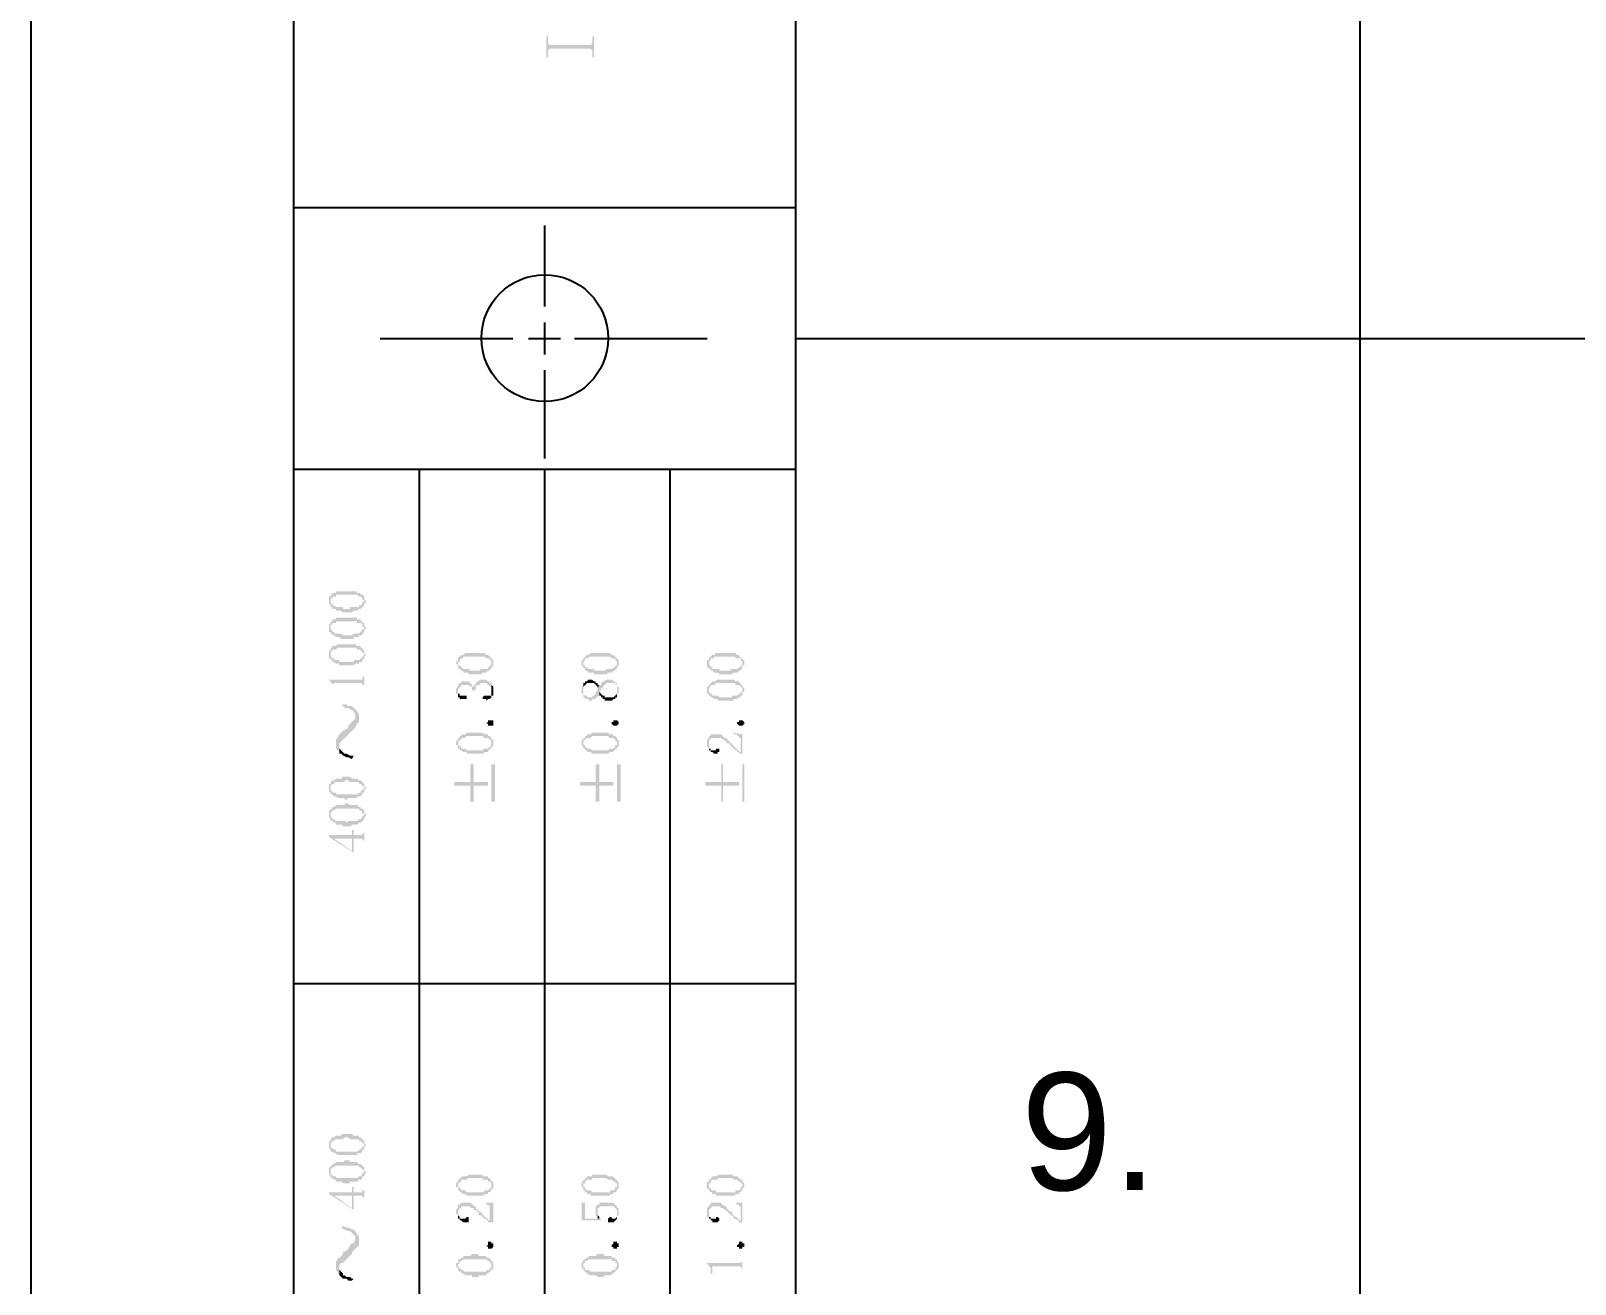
# Model space of a CAD drawing. Header units: millimetres. Extents: x 7018 to 13530, y 4187 to 5692.
# Drawn here: x 7512.01 to 7551.44, y 5049.67 to 5081.67 of the extents above; entities that cross this region are included whole.
import ezdxf

# ---------------------------------------------------------------- set-up
doc = ezdxf.new("R2010")
doc.units = ezdxf.units.MM
doc.styles.get("Standard").update_dxf_attribs({"font": 'arial.ttf'})

msp = doc.modelspace()

# ---------------------------------------------------------------- hatches: boundary and pattern name
at = {"transparency": 33554559}
for points in [[(7525.17, 5081.538), (7525.17, 5080.996), (7525.215, 5080.996), (7525.215, 5081.176), (7525.215, 5081.176), (7525.26, 5081.222), (7526.298, 5081.222), (7526.343, 5081.176), (7526.343, 5080.996), (7526.389, 5080.996), (7526.389, 5081.538), (7526.343, 5081.538), (7526.343, 5081.357), (7526.343, 5081.357), (7526.298, 5081.312), (7525.26, 5081.312), (7525.215, 5081.357), (7525.215, 5081.538)], [(7519.619, 5067.095), (7519.619, 5067.05), (7519.619, 5067.05), (7519.664, 5067.005), (7519.664, 5067.14), (7519.664, 5067.186), (7519.709, 5067.186), (7519.709, 5067.231), (7519.799, 5067.231), (7519.799, 5067.276), (7520.341, 5067.276), (7520.386, 5067.231), (7520.431, 5067.231), (7520.476, 5067.186), (7520.476, 5067.14), (7520.521, 5067.14), (7520.521, 5067.095), (7520.521, 5067.231), (7520.476, 5067.276), (7520.431, 5067.276), (7520.431, 5067.321), (7520.341, 5067.321), (7520.341, 5067.366), (7519.799, 5067.366), (7519.799, 5067.321), (7519.709, 5067.321), (7519.709, 5067.276), (7519.664, 5067.276), (7519.664, 5067.231), (7519.619, 5067.231), (7519.619, 5067.186), (7519.619, 5067.14)], [(7519.664, 5067.005), (7519.664, 5066.96), (7519.709, 5066.96), (7519.709, 5066.915), (7519.799, 5066.915), (7519.799, 5066.87), (7519.935, 5066.87), (7519.935, 5066.824), (7520.206, 5066.824), (7520.251, 5066.87), (7520.341, 5066.87), (7520.386, 5066.915), (7520.431, 5066.915), (7520.476, 5066.96), (7520.476, 5066.96), (7520.521, 5067.005), (7520.521, 5067.05), (7520.521, 5067.05), (7520.567, 5067.095), (7520.567, 5067.14), (7520.521, 5067.14), (7520.521, 5067.186), (7520.521, 5067.231), (7520.521, 5067.095), (7520.476, 5067.095), (7520.476, 5067.05), (7520.476, 5067.05), (7520.431, 5067.005), (7520.386, 5067.005), (7520.386, 5066.96), (7520.16, 5066.96), (7520.16, 5066.915), (7519.98, 5066.915), (7519.98, 5066.96), (7519.799, 5066.96), (7519.754, 5067.005), (7519.709, 5067.005), (7519.709, 5067.05), (7519.664, 5067.05), (7519.664, 5067.095), (7519.664, 5067.095)], [(7519.619, 5066.418), (7519.619, 5066.328), (7519.664, 5066.328), (7519.664, 5066.418), (7519.664, 5066.463), (7519.664, 5066.509), (7519.709, 5066.509), (7519.709, 5066.554), (7519.799, 5066.554), (7519.799, 5066.599), (7520.341, 5066.599), (7520.341, 5066.554), (7520.431, 5066.554), (7520.476, 5066.509), (7520.476, 5066.463), (7520.521, 5066.463), (7520.521, 5066.418), (7520.521, 5066.554), (7520.476, 5066.554), (7520.476, 5066.599), (7520.431, 5066.599), (7520.431, 5066.644), (7520.341, 5066.644), (7520.341, 5066.689), (7519.799, 5066.689), (7519.799, 5066.644), (7519.709, 5066.644), (7519.709, 5066.599), (7519.664, 5066.599), (7519.664, 5066.554), (7519.664, 5066.554), (7519.619, 5066.509), (7519.619, 5066.463), (7519.619, 5066.463)], [(7519.664, 5066.328), (7519.664, 5066.283), (7519.709, 5066.283), (7519.709, 5066.238), (7519.754, 5066.238), (7519.799, 5066.193), (7519.89, 5066.193), (7519.935, 5066.147), (7520.251, 5066.147), (7520.251, 5066.193), (7520.386, 5066.193), (7520.386, 5066.238), (7520.476, 5066.238), (7520.476, 5066.283), (7520.476, 5066.283), (7520.521, 5066.328), (7520.521, 5066.373), (7520.521, 5066.373), (7520.567, 5066.418), (7520.567, 5066.463), (7520.521, 5066.463), (7520.521, 5066.509), (7520.521, 5066.554), (7520.521, 5066.418), (7520.521, 5066.418), (7520.476, 5066.373), (7520.476, 5066.373), (7520.431, 5066.328), (7520.431, 5066.328), (7520.386, 5066.283), (7520.251, 5066.283), (7520.206, 5066.238), (7519.98, 5066.238), (7519.935, 5066.283), (7519.754, 5066.283), (7519.754, 5066.328), (7519.709, 5066.328), (7519.709, 5066.373), (7519.664, 5066.373), (7519.664, 5066.418), (7519.664, 5066.418)], [(7519.619, 5065.741), (7519.619, 5065.696), (7519.619, 5065.651), (7519.664, 5065.651), (7519.664, 5065.606), (7519.664, 5065.741), (7519.664, 5065.786), (7519.664, 5065.832), (7519.709, 5065.832), (7519.709, 5065.877), (7519.799, 5065.877), (7519.844, 5065.922), (7520.341, 5065.922), (7520.341, 5065.877), (7520.431, 5065.877), (7520.431, 5065.832), (7520.476, 5065.832), (7520.476, 5065.786), (7520.521, 5065.786), (7520.521, 5065.741), (7520.521, 5065.877), (7520.476, 5065.877), (7520.476, 5065.922), (7520.431, 5065.922), (7520.431, 5065.967), (7520.341, 5065.967), (7520.296, 5066.012), (7519.844, 5066.012), (7519.799, 5065.967), (7519.709, 5065.967), (7519.709, 5065.922), (7519.664, 5065.922), (7519.664, 5065.877), (7519.664, 5065.877), (7519.619, 5065.832), (7519.619, 5065.786), (7519.619, 5065.786)], [(7519.664, 5065.606), (7519.709, 5065.606), (7519.709, 5065.561), (7519.754, 5065.561), (7519.799, 5065.516), (7519.89, 5065.516), (7519.89, 5065.47), (7520.251, 5065.47), (7520.296, 5065.516), (7520.386, 5065.516), (7520.386, 5065.561), (7520.476, 5065.561), (7520.476, 5065.606), (7520.476, 5065.606), (7520.521, 5065.651), (7520.521, 5065.696), (7520.521, 5065.696), (7520.567, 5065.741), (7520.567, 5065.741), (7520.521, 5065.786), (7520.521, 5065.832), (7520.521, 5065.877), (7520.521, 5065.741), (7520.521, 5065.741), (7520.476, 5065.696), (7520.476, 5065.651), (7520.431, 5065.651), (7520.386, 5065.606), (7520.251, 5065.606), (7520.251, 5065.561), (7519.89, 5065.561), (7519.89, 5065.606), (7519.754, 5065.606), (7519.754, 5065.651), (7519.709, 5065.651), (7519.664, 5065.696), (7519.664, 5065.741), (7519.664, 5065.741)], [(7522.868, 5065.516), (7522.868, 5065.516), (7522.913, 5065.47), (7522.913, 5065.425), (7522.913, 5065.516), (7522.913, 5065.561), (7522.959, 5065.561), (7522.959, 5065.606), (7522.959, 5065.606), (7523.004, 5065.651), (7523.049, 5065.651), (7523.049, 5065.696), (7523.59, 5065.696), (7523.636, 5065.651), (7523.726, 5065.651), (7523.726, 5065.606), (7523.771, 5065.606), (7523.771, 5065.561), (7523.771, 5065.516), (7523.771, 5065.651), (7523.771, 5065.651), (7523.726, 5065.696), (7523.726, 5065.696), (7523.681, 5065.741), (7523.636, 5065.741), (7523.59, 5065.786), (7523.094, 5065.786), (7523.049, 5065.741), (7523.004, 5065.741), (7522.959, 5065.696), (7522.959, 5065.696), (7522.913, 5065.651), (7522.913, 5065.606), (7522.913, 5065.606), (7522.868, 5065.561), (7522.868, 5065.561)], [(7526.073, 5065.516), (7526.073, 5065.47), (7526.118, 5065.425), (7526.118, 5065.516), (7526.118, 5065.561), (7526.118, 5065.561), (7526.163, 5065.606), (7526.163, 5065.651), (7526.253, 5065.651), (7526.253, 5065.696), (7526.795, 5065.696), (7526.84, 5065.651), (7526.93, 5065.651), (7526.93, 5065.606), (7526.93, 5065.606), (7526.975, 5065.561), (7526.975, 5065.516), (7526.975, 5065.651), (7526.975, 5065.651), (7526.93, 5065.696), (7526.93, 5065.696), (7526.885, 5065.741), (7526.84, 5065.741), (7526.795, 5065.786), (7526.298, 5065.786), (7526.253, 5065.741), (7526.208, 5065.741), (7526.163, 5065.696), (7526.163, 5065.696), (7526.118, 5065.651), (7526.118, 5065.606), (7526.073, 5065.606), (7526.073, 5065.561), (7526.073, 5065.561)], [(7529.277, 5065.516), (7529.277, 5065.425), (7529.322, 5065.425), (7529.322, 5065.516), (7529.322, 5065.561), (7529.322, 5065.561), (7529.367, 5065.606), (7529.367, 5065.651), (7529.458, 5065.651), (7529.458, 5065.696), (7529.999, 5065.696), (7529.999, 5065.651), (7530.135, 5065.651), (7530.135, 5065.606), (7530.135, 5065.606), (7530.18, 5065.561), (7530.18, 5065.516), (7530.18, 5065.651), (7530.135, 5065.651), (7530.135, 5065.696), (7530.089, 5065.696), (7530.089, 5065.741), (7530.044, 5065.741), (7529.999, 5065.786), (7529.503, 5065.786), (7529.458, 5065.741), (7529.412, 5065.741), (7529.367, 5065.696), (7529.367, 5065.696), (7529.322, 5065.651), (7529.322, 5065.606), (7529.277, 5065.606), (7529.277, 5065.561), (7529.277, 5065.561)], [(7522.913, 5065.425), (7522.959, 5065.38), (7522.959, 5065.38), (7523.004, 5065.335), (7523.049, 5065.335), (7523.049, 5065.29), (7523.184, 5065.29), (7523.184, 5065.245), (7523.5, 5065.245), (7523.545, 5065.29), (7523.636, 5065.29), (7523.681, 5065.335), (7523.726, 5065.335), (7523.726, 5065.38), (7523.771, 5065.38), (7523.771, 5065.425), (7523.771, 5065.425), (7523.816, 5065.47), (7523.816, 5065.516), (7523.816, 5065.561), (7523.816, 5065.606), (7523.816, 5065.606), (7523.771, 5065.651), (7523.771, 5065.516), (7523.771, 5065.47), (7523.726, 5065.47), (7523.726, 5065.425), (7523.681, 5065.425), (7523.681, 5065.38), (7523.5, 5065.38), (7523.455, 5065.335), (7523.229, 5065.335), (7523.184, 5065.38), (7523.049, 5065.38), (7523.004, 5065.425), (7523.004, 5065.425), (7522.959, 5065.47), (7522.913, 5065.47), (7522.913, 5065.516), (7522.913, 5065.516)], [(7526.118, 5065.425), (7526.163, 5065.38), (7526.163, 5065.335), (7526.208, 5065.335), (7526.253, 5065.29), (7526.389, 5065.29), (7526.389, 5065.245), (7526.705, 5065.245), (7526.75, 5065.29), (7526.84, 5065.29), (7526.885, 5065.335), (7526.93, 5065.335), (7526.93, 5065.38), (7526.975, 5065.38), (7526.975, 5065.425), (7526.975, 5065.425), (7527.02, 5065.47), (7527.02, 5065.516), (7527.02, 5065.561), (7527.02, 5065.606), (7527.02, 5065.606), (7526.975, 5065.651), (7526.975, 5065.516), (7526.975, 5065.47), (7526.93, 5065.47), (7526.93, 5065.425), (7526.885, 5065.425), (7526.84, 5065.38), (7526.705, 5065.38), (7526.659, 5065.335), (7526.389, 5065.335), (7526.389, 5065.38), (7526.253, 5065.38), (7526.208, 5065.425), (7526.163, 5065.425), (7526.163, 5065.47), (7526.118, 5065.47), (7526.118, 5065.516), (7526.118, 5065.516)], [(7529.322, 5065.425), (7529.322, 5065.38), (7529.367, 5065.38), (7529.367, 5065.335), (7529.412, 5065.335), (7529.458, 5065.29), (7529.548, 5065.29), (7529.593, 5065.245), (7529.909, 5065.245), (7529.954, 5065.29), (7530.044, 5065.29), (7530.089, 5065.335), (7530.135, 5065.335), (7530.135, 5065.38), (7530.18, 5065.38), (7530.18, 5065.425), (7530.18, 5065.47), (7530.225, 5065.47), (7530.225, 5065.516), (7530.225, 5065.561), (7530.225, 5065.606), (7530.18, 5065.606), (7530.18, 5065.651), (7530.18, 5065.516), (7530.18, 5065.47), (7530.135, 5065.47), (7530.135, 5065.425), (7530.089, 5065.425), (7530.044, 5065.38), (7529.909, 5065.38), (7529.864, 5065.335), (7529.593, 5065.335), (7529.593, 5065.38), (7529.412, 5065.38), (7529.412, 5065.425), (7529.367, 5065.425), (7529.367, 5065.47), (7529.322, 5065.47), (7529.322, 5065.516), (7529.322, 5065.516)], [(7519.619, 5065.109), (7519.619, 5065.109), (7519.664, 5065.064), (7519.664, 5065.019), (7519.709, 5065.019), (7519.709, 5064.974), (7519.709, 5064.884), (7519.709, 5064.974), (7519.754, 5065.019), (7520.476, 5065.019), (7520.476, 5064.974), (7520.521, 5064.974), (7520.521, 5064.884), (7520.521, 5065.29), (7520.521, 5065.2), (7520.521, 5065.2), (7520.476, 5065.155), (7520.476, 5065.109), (7520.431, 5065.109)], [(7522.868, 5064.839), (7522.868, 5064.748), (7522.913, 5064.748), (7522.913, 5064.703), (7522.913, 5064.839), (7522.913, 5064.884), (7522.959, 5064.884), (7522.959, 5064.929), (7523.004, 5064.929), (7523.004, 5064.974), (7523.184, 5064.974), (7523.229, 5064.929), (7523.274, 5064.929), (7523.274, 5064.884), (7523.274, 5064.839), (7523.32, 5064.839), (7523.32, 5064.748), (7523.32, 5064.839), (7523.365, 5064.839), (7523.365, 5064.884), (7523.365, 5064.929), (7523.365, 5064.929), (7523.41, 5064.974), (7523.455, 5064.974), (7523.5, 5065.019), (7523.636, 5065.019), (7523.681, 5064.974), (7523.726, 5064.974), (7523.726, 5064.929), (7523.771, 5064.929), (7523.771, 5064.884), (7523.771, 5064.794), (7523.771, 5064.974), (7523.771, 5065.019), (7523.726, 5065.019), (7523.726, 5065.064), (7523.681, 5065.064), (7523.636, 5065.109), (7523.455, 5065.109), (7523.455, 5065.064), (7523.41, 5065.064), (7523.365, 5065.019), (7523.365, 5064.974), (7523.32, 5064.974), (7523.32, 5064.884), (7523.32, 5064.929), (7523.274, 5064.929), (7523.274, 5064.974), (7523.274, 5064.974), (7523.229, 5065.019), (7523.229, 5065.019), (7523.184, 5065.064), (7523.004, 5065.064), (7523.004, 5065.019), (7522.959, 5065.019), (7522.913, 5064.974), (7522.913, 5064.929), (7522.913, 5064.929), (7522.868, 5064.884), (7522.868, 5064.884)], [(7526.073, 5064.839), (7526.073, 5064.748), (7526.118, 5064.748), (7526.118, 5064.703), (7526.118, 5064.658), (7526.163, 5064.658), (7526.163, 5064.613), (7526.253, 5064.613), (7526.253, 5064.568), (7526.343, 5064.568), (7526.343, 5064.613), (7526.434, 5064.613), (7526.434, 5064.658), (7526.479, 5064.658), (7526.479, 5064.703), (7526.524, 5064.703), (7526.524, 5064.748), (7526.524, 5064.703), (7526.524, 5064.794), (7526.524, 5064.794), (7526.569, 5064.839), (7526.569, 5064.884), (7526.614, 5064.884), (7526.614, 5064.929), (7526.614, 5064.929), (7526.659, 5064.974), (7526.659, 5064.974), (7526.705, 5065.019), (7526.93, 5065.019), (7526.93, 5064.974), (7526.975, 5064.974), (7526.975, 5064.884), (7526.975, 5064.703), (7526.975, 5064.748), (7527.02, 5064.748), (7527.02, 5064.794), (7527.02, 5064.884), (7527.02, 5064.929), (7526.975, 5064.929), (7526.975, 5064.974), (7526.975, 5065.019), (7526.93, 5065.019), (7526.93, 5065.064), (7526.885, 5065.064), (7526.84, 5065.109), (7526.705, 5065.109), (7526.659, 5065.064), (7526.614, 5065.064), (7526.569, 5065.019), (7526.569, 5064.974), (7526.524, 5064.974), (7526.524, 5064.929), (7526.524, 5064.974), (7526.479, 5064.884), (7526.479, 5064.839), (7526.479, 5064.839), (7526.434, 5064.794), (7526.434, 5064.748), (7526.434, 5064.748), (7526.389, 5064.703), (7526.343, 5064.703), (7526.343, 5064.658), (7526.208, 5064.658), (7526.208, 5064.703), (7526.163, 5064.703), (7526.118, 5064.748), (7526.118, 5064.794), (7526.118, 5064.974), (7526.118, 5064.974), (7526.073, 5064.929), (7526.073, 5064.884), (7526.073, 5064.884)], [(7526.118, 5064.974), (7526.118, 5064.839), (7526.118, 5064.884), (7526.118, 5064.929), (7526.118, 5064.929), (7526.163, 5064.974), (7526.163, 5064.974), (7526.208, 5065.019), (7526.389, 5065.019), (7526.434, 5064.974), (7526.434, 5064.974), (7526.479, 5064.929), (7526.479, 5064.884), (7526.524, 5064.974), (7526.479, 5064.974), (7526.479, 5065.019), (7526.434, 5065.019), (7526.434, 5065.064), (7526.389, 5065.064), (7526.343, 5065.109), (7526.253, 5065.109), (7526.208, 5065.064), (7526.163, 5065.064), (7526.163, 5065.019), (7526.118, 5065.019)], [(7529.277, 5064.839), (7529.277, 5064.794), (7529.277, 5064.748), (7529.322, 5064.748), (7529.322, 5064.703), (7529.322, 5064.839), (7529.322, 5064.884), (7529.322, 5064.884), (7529.367, 5064.929), (7529.367, 5064.974), (7529.458, 5064.974), (7529.503, 5065.019), (7529.999, 5065.019), (7529.999, 5064.974), (7530.089, 5064.974), (7530.135, 5064.929), (7530.135, 5064.929), (7530.18, 5064.884), (7530.18, 5064.839), (7530.18, 5064.974), (7530.135, 5064.974), (7530.135, 5065.019), (7530.089, 5065.019), (7530.089, 5065.064), (7529.999, 5065.064), (7529.954, 5065.109), (7529.503, 5065.109), (7529.503, 5065.064), (7529.412, 5065.064), (7529.412, 5065.019), (7529.367, 5065.019), (7529.322, 5064.974), (7529.322, 5064.929), (7529.277, 5064.929), (7529.277, 5064.884), (7529.277, 5064.884)], [(7522.913, 5064.703), (7522.913, 5064.658), (7522.959, 5064.658), (7522.959, 5064.613), (7523.139, 5064.613), (7523.139, 5064.658), (7523.139, 5064.703), (7522.959, 5064.703), (7522.959, 5064.748), (7522.913, 5064.748), (7522.913, 5064.794), (7522.913, 5064.794)], [(7523.545, 5064.658), (7523.545, 5064.613), (7523.636, 5064.613), (7523.636, 5064.568), (7523.636, 5064.568), (7523.681, 5064.613), (7523.726, 5064.613), (7523.771, 5064.658), (7523.771, 5064.703), (7523.816, 5064.703), (7523.816, 5064.748), (7523.816, 5064.839), (7523.816, 5064.884), (7523.816, 5064.929), (7523.816, 5064.929), (7523.771, 5064.974), (7523.771, 5064.794), (7523.771, 5064.703), (7523.59, 5064.703)], [(7526.524, 5064.703), (7526.569, 5064.703), (7526.569, 5064.658), (7526.614, 5064.658), (7526.614, 5064.613), (7526.659, 5064.613), (7526.659, 5064.568), (7526.84, 5064.568), (7526.885, 5064.613), (7526.93, 5064.613), (7526.93, 5064.658), (7526.975, 5064.658), (7526.975, 5064.703), (7526.975, 5064.839), (7526.975, 5064.748), (7526.975, 5064.748), (7526.93, 5064.703), (7526.93, 5064.703), (7526.885, 5064.658), (7526.659, 5064.658), (7526.659, 5064.703), (7526.614, 5064.703), (7526.569, 5064.748), (7526.569, 5064.748), (7526.524, 5064.794)], [(7529.322, 5064.703), (7529.367, 5064.703), (7529.367, 5064.658), (7529.412, 5064.658), (7529.458, 5064.613), (7529.548, 5064.613), (7529.548, 5064.568), (7529.954, 5064.568), (7529.954, 5064.613), (7530.044, 5064.613), (7530.089, 5064.658), (7530.135, 5064.658), (7530.135, 5064.703), (7530.18, 5064.703), (7530.18, 5064.748), (7530.18, 5064.794), (7530.225, 5064.794), (7530.225, 5064.839), (7530.225, 5064.884), (7530.225, 5064.884), (7530.18, 5064.929), (7530.18, 5064.974), (7530.18, 5064.839), (7530.18, 5064.794), (7530.135, 5064.794), (7530.135, 5064.748), (7530.089, 5064.748), (7530.044, 5064.703), (7529.909, 5064.703), (7529.909, 5064.658), (7529.593, 5064.658), (7529.548, 5064.703), (7529.412, 5064.703), (7529.412, 5064.748), (7529.367, 5064.748), (7529.322, 5064.794), (7529.322, 5064.839), (7529.322, 5064.839)], [(7519.935, 5064.432), (7519.98, 5064.432), (7520.025, 5064.387), (7520.115, 5064.387), (7520.16, 5064.342), (7520.206, 5064.342), (7520.251, 5064.297), (7520.296, 5064.207), (7520.296, 5063.891), (7520.296, 5063.891), (7520.341, 5063.981), (7520.386, 5064.026), (7520.386, 5064.207), (7520.341, 5064.297), (7520.296, 5064.342), (7520.296, 5064.342), (7520.251, 5064.387), (7520.206, 5064.432), (7520.115, 5064.432), (7520.07, 5064.478), (7519.98, 5064.478)], [(7519.799, 5063.44), (7519.799, 5063.349), (7519.844, 5063.304), (7519.89, 5063.259), (7519.89, 5063.44), (7519.89, 5063.485), (7519.935, 5063.53), (7519.98, 5063.575), (7520.025, 5063.62), (7520.07, 5063.665), (7520.115, 5063.71), (7520.16, 5063.755), (7520.206, 5063.801), (7520.206, 5063.801), (7520.251, 5063.846), (7520.296, 5063.891), (7520.296, 5064.162), (7520.296, 5064.117), (7520.251, 5064.071), (7520.206, 5064.026), (7520.16, 5063.981), (7520.115, 5063.936), (7520.115, 5063.891), (7520.07, 5063.846), (7519.98, 5063.801), (7519.98, 5063.801), (7519.935, 5063.755), (7519.89, 5063.71), (7519.844, 5063.665), (7519.844, 5063.62), (7519.799, 5063.575), (7519.799, 5063.53)], [(7523.816, 5063.981), (7523.816, 5063.936), (7523.681, 5063.936), (7523.681, 5063.981), (7523.636, 5063.981), (7523.681, 5064.026), (7523.681, 5064.071), (7523.816, 5064.071), (7523.816, 5064.026), (7523.816, 5063.981)], [(7527.02, 5063.981), (7527.02, 5063.981), (7526.975, 5063.936), (7526.885, 5063.936), (7526.84, 5063.981), (7526.84, 5064.026), (7526.885, 5064.026), (7526.885, 5064.071), (7526.975, 5064.071), (7527.02, 5064.026), (7527.02, 5063.981)], [(7530.225, 5063.981), (7530.225, 5063.981), (7530.18, 5063.936), (7530.089, 5063.936), (7530.044, 5063.981), (7530.044, 5064.026), (7530.089, 5064.026), (7530.089, 5064.071), (7530.18, 5064.071), (7530.225, 5064.026), (7530.225, 5063.981)], [(7519.89, 5063.259), (7519.89, 5063.214), (7519.935, 5063.214), (7519.98, 5063.169), (7520.07, 5063.124), (7520.115, 5063.124), (7520.206, 5063.078), (7520.251, 5063.169), (7520.16, 5063.169), (7520.07, 5063.214), (7520.025, 5063.214), (7519.98, 5063.259), (7519.98, 5063.259), (7519.935, 5063.304), (7519.89, 5063.349), (7519.89, 5063.44)], [(7522.868, 5063.485), (7522.868, 5063.44), (7522.913, 5063.44), (7522.913, 5063.394), (7522.913, 5063.349), (7522.913, 5063.485), (7522.913, 5063.53), (7522.959, 5063.53), (7522.959, 5063.575), (7523.004, 5063.575), (7523.004, 5063.62), (7523.094, 5063.62), (7523.139, 5063.665), (7523.545, 5063.665), (7523.59, 5063.62), (7523.681, 5063.62), (7523.726, 5063.575), (7523.726, 5063.575), (7523.771, 5063.53), (7523.771, 5063.485), (7523.771, 5063.62), (7523.771, 5063.62), (7523.726, 5063.665), (7523.681, 5063.665), (7523.681, 5063.71), (7523.59, 5063.71), (7523.545, 5063.755), (7523.139, 5063.755), (7523.094, 5063.71), (7523.004, 5063.71), (7523.004, 5063.665), (7522.959, 5063.665), (7522.959, 5063.62), (7522.913, 5063.62), (7522.913, 5063.575), (7522.913, 5063.575), (7522.868, 5063.53), (7522.868, 5063.53)], [(7522.913, 5063.349), (7522.959, 5063.349), (7522.959, 5063.304), (7523.004, 5063.304), (7523.049, 5063.259), (7523.139, 5063.259), (7523.139, 5063.214), (7523.545, 5063.214), (7523.59, 5063.259), (7523.681, 5063.259), (7523.681, 5063.304), (7523.726, 5063.304), (7523.726, 5063.349), (7523.771, 5063.349), (7523.771, 5063.394), (7523.816, 5063.394), (7523.816, 5063.44), (7523.816, 5063.485), (7523.816, 5063.53), (7523.816, 5063.575), (7523.771, 5063.575), (7523.771, 5063.62), (7523.771, 5063.485), (7523.771, 5063.44), (7523.771, 5063.44), (7523.726, 5063.394), (7523.726, 5063.394), (7523.681, 5063.349), (7523.59, 5063.349), (7523.545, 5063.304), (7523.139, 5063.304), (7523.094, 5063.349), (7523.004, 5063.349), (7523.004, 5063.394), (7522.959, 5063.394), (7522.959, 5063.44), (7522.913, 5063.44), (7522.913, 5063.485), (7522.913, 5063.485)], [(7526.073, 5063.485), (7526.073, 5063.44), (7526.073, 5063.44), (7526.118, 5063.394), (7526.118, 5063.349), (7526.118, 5063.485), (7526.118, 5063.53), (7526.118, 5063.53), (7526.163, 5063.575), (7526.163, 5063.575), (7526.208, 5063.62), (7526.298, 5063.62), (7526.343, 5063.665), (7526.75, 5063.665), (7526.795, 5063.62), (7526.885, 5063.62), (7526.93, 5063.575), (7526.93, 5063.53), (7526.975, 5063.53), (7526.975, 5063.485), (7526.975, 5063.62), (7526.975, 5063.62), (7526.93, 5063.665), (7526.885, 5063.665), (7526.885, 5063.71), (7526.795, 5063.71), (7526.75, 5063.755), (7526.343, 5063.755), (7526.298, 5063.71), (7526.208, 5063.71), (7526.208, 5063.665), (7526.163, 5063.665), (7526.163, 5063.62), (7526.118, 5063.62), (7526.118, 5063.575), (7526.073, 5063.575), (7526.073, 5063.53), (7526.073, 5063.53)], [(7526.118, 5063.349), (7526.163, 5063.349), (7526.163, 5063.304), (7526.208, 5063.304), (7526.208, 5063.259), (7526.298, 5063.259), (7526.343, 5063.214), (7526.75, 5063.214), (7526.795, 5063.259), (7526.885, 5063.259), (7526.885, 5063.304), (7526.93, 5063.304), (7526.93, 5063.349), (7526.975, 5063.349), (7526.975, 5063.394), (7527.02, 5063.394), (7527.02, 5063.44), (7527.02, 5063.485), (7527.02, 5063.53), (7527.02, 5063.575), (7526.975, 5063.575), (7526.975, 5063.62), (7526.975, 5063.485), (7526.975, 5063.44), (7526.93, 5063.44), (7526.93, 5063.394), (7526.93, 5063.394), (7526.885, 5063.349), (7526.795, 5063.349), (7526.75, 5063.304), (7526.343, 5063.304), (7526.298, 5063.349), (7526.208, 5063.349), (7526.163, 5063.394), (7526.163, 5063.44), (7526.118, 5063.44), (7526.118, 5063.485), (7526.118, 5063.485)], [(7529.277, 5063.485), (7529.277, 5063.44), (7529.277, 5063.394), (7529.277, 5063.394), (7529.322, 5063.349), (7529.322, 5063.485), (7529.322, 5063.575), (7529.367, 5063.575), (7529.367, 5063.62), (7529.638, 5063.62), (7529.683, 5063.575), (7529.728, 5063.575), (7529.728, 5063.53), (7529.774, 5063.53), (7529.774, 5063.485), (7529.819, 5063.485), (7529.864, 5063.44), (7529.864, 5063.44), (7529.909, 5063.394), (7529.909, 5063.394), (7529.954, 5063.349), (7529.954, 5063.349), (7529.999, 5063.304), (7530.044, 5063.304), (7530.044, 5063.259), (7530.089, 5063.259), (7530.089, 5063.214), (7530.135, 5063.214), (7530.135, 5063.259), (7530.089, 5063.259), (7530.089, 5063.304), (7530.044, 5063.304), (7530.044, 5063.349), (7529.999, 5063.349), (7529.999, 5063.394), (7529.954, 5063.394), (7529.954, 5063.44), (7529.909, 5063.44), (7529.909, 5063.485), (7529.864, 5063.485), (7529.864, 5063.53), (7529.819, 5063.53), (7529.819, 5063.575), (7529.774, 5063.575), (7529.774, 5063.62), (7529.728, 5063.62), (7529.683, 5063.665), (7529.683, 5063.665), (7529.638, 5063.71), (7529.367, 5063.71), (7529.367, 5063.665), (7529.322, 5063.665), (7529.322, 5063.62), (7529.322, 5063.62), (7529.277, 5063.575), (7529.277, 5063.53), (7529.277, 5063.53)], [(7529.322, 5063.349), (7529.322, 5063.304), (7529.367, 5063.304), (7529.367, 5063.259), (7529.412, 5063.259), (7529.458, 5063.214), (7529.548, 5063.214), (7529.548, 5063.259), (7529.593, 5063.259), (7529.593, 5063.304), (7529.593, 5063.349), (7529.503, 5063.349), (7529.503, 5063.304), (7529.367, 5063.304), (7529.367, 5063.349), (7529.322, 5063.349), (7529.322, 5063.394), (7529.322, 5063.485)], [(7529.954, 5063.755), (7529.954, 5063.71), (7530.044, 5063.71), (7530.044, 5063.665), (7530.089, 5063.665), (7530.089, 5063.62), (7530.135, 5063.62), (7530.135, 5063.214), (7530.18, 5063.214), (7530.18, 5063.71)], [(7519.619, 5062.356), (7519.619, 5062.311), (7519.619, 5062.266), (7519.619, 5062.266), (7519.664, 5062.221), (7519.664, 5062.356), (7519.664, 5062.401), (7519.664, 5062.401), (7519.709, 5062.447), (7519.754, 5062.447), (7519.754, 5062.492), (7520.025, 5062.492), (7520.025, 5062.537), (7520.115, 5062.537), (7520.16, 5062.492), (7520.386, 5062.492), (7520.386, 5062.447), (7520.431, 5062.447), (7520.476, 5062.401), (7520.476, 5062.401), (7520.521, 5062.356), (7520.521, 5062.447), (7520.476, 5062.492), (7520.476, 5062.492), (7520.431, 5062.537), (7520.386, 5062.537), (7520.341, 5062.582), (7520.206, 5062.582), (7520.16, 5062.627), (7519.98, 5062.627), (7519.935, 5062.582), (7519.799, 5062.582), (7519.754, 5062.537), (7519.709, 5062.537), (7519.664, 5062.492), (7519.664, 5062.447), (7519.619, 5062.447), (7519.619, 5062.401)], [(7522.823, 5062.492), (7522.823, 5062.401), (7523.229, 5062.401), (7523.229, 5061.995), (7523.32, 5061.995), (7523.32, 5062.401), (7523.681, 5062.401), (7523.681, 5062.492), (7523.32, 5062.492), (7523.32, 5062.943), (7523.229, 5062.943), (7523.229, 5062.492)], [(7523.861, 5061.995), (7523.861, 5062.943), (7523.771, 5062.943), (7523.771, 5061.995)], [(7526.028, 5062.492), (7526.028, 5062.401), (7526.434, 5062.401), (7526.434, 5061.995), (7526.524, 5061.995), (7526.524, 5062.401), (7526.885, 5062.401), (7526.885, 5062.492), (7526.524, 5062.492), (7526.524, 5062.943), (7526.434, 5062.943), (7526.434, 5062.492)], [(7527.066, 5061.995), (7527.066, 5062.943), (7526.975, 5062.943), (7526.975, 5061.995)], [(7529.232, 5062.492), (7529.232, 5062.401), (7529.638, 5062.401), (7529.638, 5061.995), (7529.683, 5061.995), (7529.683, 5062.401), (7530.089, 5062.401), (7530.089, 5062.492), (7529.683, 5062.492), (7529.683, 5062.943), (7529.638, 5062.943), (7529.638, 5062.492)], [(7530.225, 5061.995), (7530.225, 5062.943), (7530.18, 5062.943), (7530.18, 5061.995)], [(7519.664, 5062.221), (7519.664, 5062.176), (7519.709, 5062.176), (7519.754, 5062.131), (7519.799, 5062.131), (7519.844, 5062.086), (7520.025, 5062.086), (7520.025, 5062.04), (7520.07, 5062.04), (7520.115, 5062.086), (7520.341, 5062.086), (7520.341, 5062.131), (7520.431, 5062.131), (7520.476, 5062.176), (7520.476, 5062.221), (7520.521, 5062.221), (7520.521, 5062.266), (7520.521, 5062.311), (7520.567, 5062.311), (7520.567, 5062.356), (7520.521, 5062.356), (7520.521, 5062.401), (7520.521, 5062.447), (7520.521, 5062.311), (7520.476, 5062.311), (7520.476, 5062.266), (7520.431, 5062.266), (7520.431, 5062.221), (7520.386, 5062.221), (7520.341, 5062.176), (7519.799, 5062.176), (7519.799, 5062.221), (7519.709, 5062.221), (7519.709, 5062.266), (7519.664, 5062.266), (7519.664, 5062.311), (7519.664, 5062.356)], [(7519.619, 5061.679), (7519.619, 5061.634), (7519.619, 5061.589), (7519.619, 5061.589), (7519.664, 5061.544), (7519.664, 5061.679), (7519.664, 5061.725), (7519.709, 5061.725), (7519.709, 5061.77), (7519.754, 5061.77), (7519.799, 5061.815), (7520.386, 5061.815), (7520.386, 5061.77), (7520.431, 5061.77), (7520.476, 5061.725), (7520.476, 5061.679), (7520.521, 5061.679), (7520.521, 5061.77), (7520.476, 5061.815), (7520.431, 5061.815), (7520.431, 5061.86), (7520.386, 5061.86), (7520.341, 5061.905), (7520.16, 5061.905), (7520.115, 5061.95), (7520.025, 5061.95), (7520.025, 5061.905), (7519.799, 5061.905), (7519.754, 5061.86), (7519.709, 5061.86), (7519.709, 5061.815), (7519.664, 5061.815), (7519.664, 5061.77), (7519.619, 5061.77), (7519.619, 5061.725)], [(7519.664, 5061.544), (7519.664, 5061.499), (7519.709, 5061.499), (7519.754, 5061.454), (7519.799, 5061.454), (7519.799, 5061.409), (7519.935, 5061.409), (7519.98, 5061.363), (7520.16, 5061.363), (7520.206, 5061.409), (7520.341, 5061.409), (7520.386, 5061.454), (7520.431, 5061.454), (7520.476, 5061.499), (7520.476, 5061.499), (7520.521, 5061.544), (7520.521, 5061.589), (7520.521, 5061.589), (7520.567, 5061.634), (7520.567, 5061.679), (7520.521, 5061.679), (7520.521, 5061.725), (7520.521, 5061.77), (7520.521, 5061.634), (7520.476, 5061.634), (7520.476, 5061.589), (7520.476, 5061.589), (7520.431, 5061.544), (7520.386, 5061.544), (7520.341, 5061.499), (7520.115, 5061.499), (7520.07, 5061.454), (7520.07, 5061.454), (7520.025, 5061.499), (7519.799, 5061.499), (7519.754, 5061.544), (7519.709, 5061.544), (7519.709, 5061.589), (7519.664, 5061.589), (7519.664, 5061.634), (7519.664, 5061.679)], [(7519.619, 5061.138), (7519.619, 5061.093), (7520.251, 5060.686), (7520.251, 5061.048), (7520.476, 5061.048), (7520.476, 5061.002), (7520.521, 5061.002), (7520.521, 5060.912), (7520.521, 5061.273), (7520.521, 5061.183), (7520.476, 5061.183), (7520.476, 5061.138), (7520.251, 5061.138), (7520.251, 5061.273), (7520.206, 5061.273), (7520.206, 5060.732), (7519.754, 5061.048), (7519.754, 5061.048)], [(7519.619, 5061.138), (7519.754, 5061.048), (7520.206, 5061.048), (7520.206, 5060.732), (7520.206, 5061.138)], [(7519.619, 5053.24), (7519.619, 5053.195), (7519.619, 5053.149), (7519.619, 5053.149), (7519.664, 5053.104), (7519.664, 5053.24), (7519.664, 5053.285), (7519.664, 5053.285), (7519.709, 5053.33), (7519.754, 5053.33), (7519.754, 5053.375), (7519.98, 5053.375), (7520.025, 5053.42), (7520.115, 5053.42), (7520.16, 5053.375), (7520.386, 5053.375), (7520.386, 5053.33), (7520.431, 5053.33), (7520.476, 5053.285), (7520.476, 5053.285), (7520.521, 5053.24), (7520.521, 5053.33), (7520.476, 5053.375), (7520.476, 5053.375), (7520.431, 5053.42), (7520.386, 5053.42), (7520.386, 5053.465), (7520.251, 5053.465), (7520.206, 5053.51), (7519.935, 5053.51), (7519.935, 5053.465), (7519.799, 5053.465), (7519.754, 5053.42), (7519.709, 5053.42), (7519.664, 5053.375), (7519.664, 5053.33), (7519.619, 5053.33), (7519.619, 5053.285)], [(7519.664, 5053.104), (7519.664, 5053.059), (7519.709, 5053.059), (7519.754, 5053.014), (7519.799, 5053.014), (7519.844, 5052.969), (7520.341, 5052.969), (7520.341, 5053.014), (7520.431, 5053.014), (7520.476, 5053.059), (7520.476, 5053.104), (7520.521, 5053.104), (7520.521, 5053.149), (7520.521, 5053.195), (7520.567, 5053.195), (7520.567, 5053.24), (7520.521, 5053.24), (7520.521, 5053.285), (7520.521, 5053.33), (7520.521, 5053.195), (7520.476, 5053.195), (7520.476, 5053.149), (7520.431, 5053.149), (7520.431, 5053.104), (7520.386, 5053.104), (7520.341, 5053.059), (7519.799, 5053.059), (7519.799, 5053.104), (7519.754, 5053.104), (7519.709, 5053.149), (7519.664, 5053.149), (7519.664, 5053.195), (7519.664, 5053.24)], [(7519.619, 5052.563), (7519.619, 5052.518), (7519.619, 5052.472), (7519.619, 5052.472), (7519.664, 5052.427), (7519.664, 5052.563), (7519.664, 5052.608), (7519.664, 5052.608), (7519.709, 5052.653), (7519.754, 5052.653), (7519.799, 5052.698), (7520.386, 5052.698), (7520.386, 5052.653), (7520.431, 5052.653), (7520.476, 5052.608), (7520.476, 5052.608), (7520.521, 5052.563), (7520.521, 5052.653), (7520.476, 5052.698), (7520.476, 5052.698), (7520.431, 5052.743), (7520.386, 5052.743), (7520.341, 5052.788), (7520.16, 5052.788), (7520.16, 5052.833), (7520.025, 5052.833), (7519.98, 5052.788), (7519.799, 5052.788), (7519.754, 5052.743), (7519.709, 5052.743), (7519.709, 5052.698), (7519.664, 5052.698), (7519.664, 5052.653), (7519.619, 5052.653), (7519.619, 5052.608)], [(7519.664, 5052.427), (7519.664, 5052.382), (7519.709, 5052.382), (7519.754, 5052.337), (7519.799, 5052.337), (7519.799, 5052.292), (7519.935, 5052.292), (7519.98, 5052.247), (7520.16, 5052.247), (7520.16, 5052.292), (7520.341, 5052.292), (7520.386, 5052.337), (7520.431, 5052.337), (7520.476, 5052.382), (7520.476, 5052.427), (7520.521, 5052.427), (7520.521, 5052.472), (7520.521, 5052.472), (7520.567, 5052.518), (7520.567, 5052.563), (7520.521, 5052.563), (7520.521, 5052.608), (7520.521, 5052.653), (7520.521, 5052.518), (7520.476, 5052.518), (7520.476, 5052.472), (7520.476, 5052.472), (7520.431, 5052.427), (7520.386, 5052.427), (7520.341, 5052.382), (7519.799, 5052.382), (7519.799, 5052.427), (7519.709, 5052.427), (7519.709, 5052.472), (7519.664, 5052.472), (7519.664, 5052.518), (7519.664, 5052.563)], [(7522.868, 5052.202), (7522.868, 5052.156), (7522.913, 5052.156), (7522.913, 5052.111), (7522.913, 5052.066), (7522.913, 5052.202), (7522.913, 5052.247), (7522.959, 5052.247), (7522.959, 5052.292), (7523.004, 5052.292), (7523.004, 5052.337), (7523.139, 5052.337), (7523.184, 5052.382), (7523.545, 5052.382), (7523.545, 5052.337), (7523.681, 5052.337), (7523.681, 5052.292), (7523.726, 5052.292), (7523.771, 5052.247), (7523.771, 5052.202), (7523.771, 5052.337), (7523.726, 5052.337), (7523.726, 5052.382), (7523.681, 5052.382), (7523.681, 5052.427), (7523.545, 5052.427), (7523.545, 5052.472), (7523.184, 5052.472), (7523.139, 5052.427), (7523.004, 5052.427), (7523.004, 5052.382), (7522.959, 5052.382), (7522.959, 5052.337), (7522.913, 5052.337), (7522.913, 5052.292), (7522.913, 5052.292), (7522.868, 5052.247)], [(7526.073, 5052.202), (7526.073, 5052.156), (7526.073, 5052.156), (7526.118, 5052.111), (7526.118, 5052.066), (7526.118, 5052.202), (7526.118, 5052.247), (7526.163, 5052.247), (7526.163, 5052.292), (7526.163, 5052.292), (7526.208, 5052.337), (7526.343, 5052.337), (7526.343, 5052.382), (7526.705, 5052.382), (7526.75, 5052.337), (7526.84, 5052.337), (7526.885, 5052.292), (7526.93, 5052.292), (7526.93, 5052.247), (7526.975, 5052.247), (7526.975, 5052.202), (7526.975, 5052.337), (7526.93, 5052.337), (7526.93, 5052.382), (7526.885, 5052.382), (7526.885, 5052.427), (7526.75, 5052.427), (7526.705, 5052.472), (7526.343, 5052.472), (7526.343, 5052.427), (7526.208, 5052.427), (7526.208, 5052.382), (7526.163, 5052.382), (7526.163, 5052.337), (7526.118, 5052.337), (7526.118, 5052.292), (7526.073, 5052.292)], [(7529.277, 5052.202), (7529.277, 5052.156), (7529.277, 5052.111), (7529.322, 5052.111), (7529.322, 5052.066), (7529.322, 5052.202), (7529.322, 5052.247), (7529.367, 5052.247), (7529.367, 5052.292), (7529.367, 5052.292), (7529.412, 5052.337), (7529.548, 5052.337), (7529.548, 5052.382), (7529.909, 5052.382), (7529.954, 5052.337), (7530.044, 5052.337), (7530.089, 5052.292), (7530.135, 5052.292), (7530.135, 5052.247), (7530.18, 5052.247), (7530.18, 5052.202), (7530.18, 5052.337), (7530.135, 5052.337), (7530.089, 5052.382), (7530.089, 5052.382), (7530.044, 5052.427), (7529.954, 5052.427), (7529.909, 5052.472), (7529.548, 5052.472), (7529.548, 5052.427), (7529.412, 5052.427), (7529.412, 5052.382), (7529.367, 5052.382), (7529.367, 5052.337), (7529.322, 5052.337), (7529.322, 5052.292), (7529.277, 5052.292)], [(7519.619, 5052.021), (7519.619, 5051.976), (7520.251, 5051.57), (7520.251, 5051.931), (7520.476, 5051.931), (7520.476, 5051.886), (7520.521, 5051.886), (7520.521, 5051.795), (7520.521, 5052.156), (7520.521, 5052.066), (7520.476, 5052.066), (7520.476, 5052.021), (7520.251, 5052.021), (7520.251, 5052.156), (7520.206, 5052.156), (7520.206, 5051.615), (7519.754, 5051.931), (7519.754, 5051.931)], [(7519.619, 5052.021), (7519.754, 5051.931), (7520.206, 5051.931), (7520.206, 5051.615), (7520.206, 5052.021)], [(7522.913, 5052.066), (7522.959, 5052.066), (7522.959, 5052.021), (7523.004, 5052.021), (7523.049, 5051.976), (7523.094, 5051.976), (7523.139, 5051.931), (7523.59, 5051.931), (7523.59, 5051.976), (7523.681, 5051.976), (7523.681, 5052.021), (7523.726, 5052.021), (7523.771, 5052.066), (7523.771, 5052.111), (7523.816, 5052.111), (7523.816, 5052.156), (7523.816, 5052.202), (7523.816, 5052.247), (7523.816, 5052.292), (7523.771, 5052.292), (7523.771, 5052.337), (7523.771, 5052.156), (7523.771, 5052.156), (7523.726, 5052.111), (7523.726, 5052.111), (7523.681, 5052.066), (7523.59, 5052.066), (7523.59, 5052.021), (7523.139, 5052.021), (7523.094, 5052.066), (7523.004, 5052.066), (7523.004, 5052.111), (7522.959, 5052.111), (7522.959, 5052.156), (7522.913, 5052.156), (7522.913, 5052.202)], [(7526.118, 5052.066), (7526.163, 5052.066), (7526.163, 5052.021), (7526.208, 5052.021), (7526.208, 5051.976), (7526.298, 5051.976), (7526.298, 5051.931), (7526.795, 5051.931), (7526.795, 5051.976), (7526.885, 5051.976), (7526.885, 5052.021), (7526.93, 5052.021), (7526.975, 5052.066), (7526.975, 5052.111), (7527.02, 5052.111), (7527.02, 5052.156), (7527.02, 5052.202), (7527.02, 5052.247), (7527.02, 5052.292), (7526.975, 5052.292), (7526.975, 5052.337), (7526.975, 5052.156), (7526.93, 5052.156), (7526.93, 5052.111), (7526.93, 5052.111), (7526.885, 5052.066), (7526.795, 5052.066), (7526.795, 5052.021), (7526.343, 5052.021), (7526.298, 5052.066), (7526.208, 5052.066), (7526.163, 5052.111), (7526.163, 5052.156), (7526.118, 5052.156), (7526.118, 5052.202)], [(7529.322, 5052.066), (7529.322, 5052.066), (7529.367, 5052.021), (7529.412, 5052.021), (7529.412, 5051.976), (7529.503, 5051.976), (7529.503, 5051.931), (7529.999, 5051.931), (7529.999, 5051.976), (7530.089, 5051.976), (7530.089, 5052.021), (7530.135, 5052.021), (7530.18, 5052.066), (7530.18, 5052.111), (7530.18, 5052.111), (7530.225, 5052.156), (7530.225, 5052.202), (7530.225, 5052.247), (7530.225, 5052.247), (7530.18, 5052.292), (7530.18, 5052.337), (7530.18, 5052.156), (7530.135, 5052.156), (7530.135, 5052.111), (7530.135, 5052.111), (7530.089, 5052.066), (7529.999, 5052.066), (7529.999, 5052.021), (7529.503, 5052.021), (7529.503, 5052.066), (7529.412, 5052.066), (7529.367, 5052.111), (7529.367, 5052.111), (7529.322, 5052.156), (7529.322, 5052.202)], [(7522.868, 5051.525), (7522.868, 5051.48), (7522.868, 5051.48), (7522.913, 5051.434), (7522.913, 5051.389), (7522.913, 5051.525), (7522.913, 5051.57), (7522.959, 5051.57), (7522.959, 5051.615), (7523.004, 5051.615), (7523.004, 5051.66), (7523.229, 5051.66), (7523.229, 5051.615), (7523.32, 5051.615), (7523.32, 5051.57), (7523.365, 5051.57), (7523.41, 5051.525), (7523.41, 5051.525), (7523.455, 5051.48), (7523.455, 5051.434), (7523.5, 5051.434), (7523.545, 5051.389), (7523.545, 5051.389), (7523.59, 5051.344), (7523.636, 5051.344), (7523.636, 5051.299), (7523.681, 5051.299), (7523.681, 5051.254), (7523.726, 5051.254), (7523.726, 5051.299), (7523.681, 5051.299), (7523.681, 5051.344), (7523.636, 5051.344), (7523.636, 5051.389), (7523.59, 5051.389), (7523.59, 5051.434), (7523.545, 5051.434), (7523.545, 5051.48), (7523.5, 5051.48), (7523.5, 5051.525), (7523.455, 5051.525), (7523.41, 5051.57), (7523.41, 5051.57), (7523.365, 5051.615), (7523.365, 5051.66), (7523.32, 5051.66), (7523.32, 5051.705), (7523.274, 5051.705), (7523.229, 5051.75), (7523.004, 5051.75), (7522.959, 5051.705), (7522.913, 5051.705), (7522.913, 5051.66), (7522.913, 5051.615), (7522.913, 5051.615), (7522.868, 5051.57)], [(7523.59, 5051.75), (7523.636, 5051.75), (7523.636, 5051.705), (7523.681, 5051.705), (7523.726, 5051.66), (7523.726, 5051.254), (7523.816, 5051.254), (7523.816, 5051.75)], [(7526.073, 5051.75), (7526.073, 5051.299), (7526.569, 5051.299), (7526.569, 5051.344), (7526.163, 5051.344), (7526.163, 5051.75)], [(7526.434, 5051.525), (7526.434, 5051.48), (7526.434, 5051.434), (7526.434, 5051.434), (7526.479, 5051.389), (7526.479, 5051.525), (7526.479, 5051.57), (7526.479, 5051.615), (7526.524, 5051.615), (7526.524, 5051.66), (7526.885, 5051.66), (7526.93, 5051.615), (7526.93, 5051.615), (7526.975, 5051.57), (7526.975, 5051.389), (7526.975, 5051.389), (7527.02, 5051.434), (7527.02, 5051.48), (7527.02, 5051.57), (7527.02, 5051.615), (7526.975, 5051.615), (7526.975, 5051.66), (7526.975, 5051.66), (7526.93, 5051.705), (7526.93, 5051.705), (7526.885, 5051.75), (7526.524, 5051.75), (7526.524, 5051.705), (7526.479, 5051.705), (7526.434, 5051.66), (7526.434, 5051.615), (7526.434, 5051.57)], [(7529.277, 5051.525), (7529.277, 5051.48), (7529.277, 5051.389), (7529.322, 5051.389), (7529.322, 5051.525), (7529.322, 5051.57), (7529.322, 5051.57), (7529.367, 5051.615), (7529.367, 5051.615), (7529.412, 5051.66), (7529.593, 5051.66), (7529.638, 5051.615), (7529.683, 5051.615), (7529.728, 5051.57), (7529.774, 5051.57), (7529.774, 5051.525), (7529.819, 5051.525), (7529.819, 5051.48), (7529.864, 5051.48), (7529.864, 5051.434), (7529.909, 5051.434), (7529.954, 5051.389), (7529.954, 5051.344), (7529.999, 5051.344), (7530.044, 5051.299), (7530.089, 5051.299), (7530.089, 5051.254), (7530.135, 5051.254), (7530.135, 5051.299), (7530.089, 5051.299), (7530.089, 5051.344), (7530.044, 5051.344), (7530.044, 5051.389), (7529.999, 5051.389), (7529.954, 5051.434), (7529.954, 5051.434), (7529.909, 5051.48), (7529.909, 5051.525), (7529.864, 5051.525), (7529.819, 5051.57), (7529.819, 5051.57), (7529.774, 5051.615), (7529.774, 5051.66), (7529.728, 5051.66), (7529.683, 5051.705), (7529.638, 5051.705), (7529.638, 5051.75), (7529.367, 5051.75), (7529.367, 5051.705), (7529.322, 5051.705), (7529.322, 5051.66), (7529.322, 5051.66), (7529.277, 5051.615)], [(7529.954, 5051.75), (7529.999, 5051.75), (7530.044, 5051.705), (7530.089, 5051.705), (7530.089, 5051.66), (7530.135, 5051.66), (7530.135, 5051.254), (7530.18, 5051.254), (7530.18, 5051.75)], [(7522.913, 5051.389), (7522.913, 5051.344), (7522.959, 5051.344), (7522.959, 5051.299), (7523.004, 5051.299), (7523.049, 5051.254), (7523.184, 5051.254), (7523.184, 5051.344), (7523.184, 5051.389), (7523.139, 5051.389), (7523.094, 5051.344), (7522.959, 5051.344), (7522.959, 5051.389), (7522.959, 5051.389), (7522.913, 5051.434), (7522.913, 5051.48), (7522.913, 5051.48)], [(7526.479, 5051.389), (7526.479, 5051.344), (7526.524, 5051.344), (7526.524, 5051.389), (7526.524, 5051.389), (7526.479, 5051.434), (7526.479, 5051.48), (7526.479, 5051.525)], [(7526.75, 5051.299), (7526.75, 5051.254), (7526.885, 5051.254), (7526.93, 5051.299), (7526.93, 5051.299), (7526.975, 5051.344), (7526.975, 5051.48), (7526.975, 5051.434), (7526.975, 5051.389), (7526.975, 5051.389), (7526.93, 5051.344), (7526.84, 5051.344), (7526.84, 5051.389), (7526.795, 5051.389), (7526.75, 5051.344), (7526.75, 5051.344)], [(7529.322, 5051.389), (7529.322, 5051.344), (7529.367, 5051.344), (7529.367, 5051.299), (7529.412, 5051.299), (7529.412, 5051.254), (7529.548, 5051.254), (7529.593, 5051.299), (7529.593, 5051.344), (7529.593, 5051.344), (7529.548, 5051.389), (7529.503, 5051.389), (7529.503, 5051.344), (7529.367, 5051.344), (7529.367, 5051.389), (7529.322, 5051.389), (7529.322, 5051.434), (7529.322, 5051.48), (7529.322, 5051.48)], [(7519.799, 5050.126), (7519.799, 5050.035), (7519.844, 5049.99), (7519.89, 5049.9), (7519.89, 5050.08), (7519.89, 5050.171), (7519.935, 5050.216), (7519.98, 5050.216), (7520.025, 5050.261), (7520.07, 5050.306), (7520.115, 5050.351), (7520.16, 5050.396), (7520.206, 5050.441), (7520.206, 5050.487), (7520.251, 5050.532), (7520.296, 5050.577), (7520.296, 5050.848), (7520.296, 5050.803), (7520.251, 5050.712), (7520.206, 5050.712), (7520.16, 5050.667), (7520.115, 5050.577), (7520.115, 5050.577), (7520.07, 5050.532), (7519.98, 5050.487), (7519.98, 5050.441), (7519.935, 5050.396), (7519.89, 5050.351), (7519.844, 5050.351), (7519.844, 5050.306), (7519.799, 5050.261), (7519.799, 5050.171)], [(7519.935, 5051.118), (7519.98, 5051.073), (7520.025, 5051.073), (7520.115, 5051.028), (7520.16, 5051.028), (7520.206, 5050.983), (7520.206, 5050.983), (7520.251, 5050.938), (7520.296, 5050.893), (7520.296, 5050.577), (7520.296, 5050.577), (7520.341, 5050.622), (7520.386, 5050.667), (7520.386, 5050.893), (7520.341, 5050.938), (7520.296, 5051.028), (7520.296, 5051.028), (7520.251, 5051.073), (7520.206, 5051.073), (7520.115, 5051.118), (7520.07, 5051.118), (7519.98, 5051.164)], [(7522.868, 5050.171), (7522.868, 5050.126), (7522.868, 5050.126), (7522.913, 5050.08), (7522.913, 5050.035), (7522.913, 5050.171), (7522.913, 5050.171), (7522.959, 5050.216), (7522.959, 5050.261), (7523.004, 5050.261), (7523.049, 5050.306), (7523.636, 5050.306), (7523.681, 5050.261), (7523.726, 5050.261), (7523.726, 5050.216), (7523.771, 5050.216), (7523.771, 5050.171), (7523.771, 5050.306), (7523.726, 5050.306), (7523.726, 5050.351), (7523.636, 5050.351), (7523.636, 5050.396), (7523.455, 5050.396), (7523.41, 5050.441), (7523.274, 5050.441), (7523.229, 5050.396), (7523.049, 5050.396), (7523.049, 5050.351), (7523.004, 5050.351), (7522.959, 5050.306), (7522.913, 5050.306), (7522.913, 5050.261), (7522.913, 5050.216), (7522.868, 5050.216)], [(7523.816, 5050.667), (7523.816, 5050.622), (7523.816, 5050.622), (7523.771, 5050.577), (7523.681, 5050.577), (7523.681, 5050.622), (7523.681, 5050.622), (7523.636, 5050.667), (7523.681, 5050.667), (7523.681, 5050.712), (7523.681, 5050.757), (7523.771, 5050.757), (7523.771, 5050.712), (7523.816, 5050.712), (7523.816, 5050.667)], [(7526.073, 5050.171), (7526.073, 5050.126), (7526.073, 5050.08), (7526.118, 5050.08), (7526.118, 5050.035), (7526.118, 5050.171), (7526.118, 5050.216), (7526.163, 5050.216), (7526.163, 5050.261), (7526.208, 5050.261), (7526.253, 5050.306), (7526.84, 5050.306), (7526.84, 5050.261), (7526.93, 5050.261), (7526.93, 5050.216), (7526.975, 5050.216), (7526.975, 5050.171), (7526.975, 5050.306), (7526.93, 5050.306), (7526.93, 5050.351), (7526.84, 5050.351), (7526.84, 5050.396), (7526.659, 5050.396), (7526.614, 5050.441), (7526.479, 5050.441), (7526.434, 5050.396), (7526.253, 5050.396), (7526.253, 5050.351), (7526.208, 5050.351), (7526.163, 5050.306), (7526.118, 5050.306), (7526.118, 5050.261), (7526.118, 5050.261), (7526.073, 5050.216)], [(7527.02, 5050.667), (7527.02, 5050.622), (7526.975, 5050.622), (7526.975, 5050.577), (7526.885, 5050.577), (7526.885, 5050.622), (7526.84, 5050.622), (7526.84, 5050.667), (7526.84, 5050.667), (7526.885, 5050.712), (7526.885, 5050.757), (7526.975, 5050.757), (7526.975, 5050.712), (7527.02, 5050.712), (7527.02, 5050.667)], [(7530.225, 5050.667), (7530.225, 5050.622), (7530.18, 5050.622), (7530.18, 5050.577), (7530.089, 5050.577), (7530.089, 5050.622), (7530.044, 5050.622), (7530.044, 5050.667), (7530.044, 5050.667), (7530.089, 5050.712), (7530.089, 5050.757), (7530.18, 5050.757), (7530.18, 5050.712), (7530.225, 5050.712), (7530.225, 5050.667)], [(7519.89, 5049.9), (7519.89, 5049.9), (7519.935, 5049.855), (7519.98, 5049.81), (7520.07, 5049.81), (7520.115, 5049.764), (7520.206, 5049.764), (7520.251, 5049.81), (7520.206, 5049.81), (7520.16, 5049.855), (7520.07, 5049.855), (7520.025, 5049.9), (7519.98, 5049.9), (7519.98, 5049.945), (7519.935, 5049.99), (7519.89, 5050.035), (7519.89, 5050.08)], [(7522.913, 5050.035), (7522.959, 5049.99), (7523.004, 5049.99), (7523.004, 5049.945), (7523.049, 5049.945), (7523.094, 5049.9), (7523.274, 5049.9), (7523.274, 5049.855), (7523.41, 5049.855), (7523.455, 5049.9), (7523.636, 5049.9), (7523.636, 5049.945), (7523.681, 5049.945), (7523.726, 5049.99), (7523.726, 5049.99), (7523.771, 5050.035), (7523.771, 5050.035), (7523.816, 5050.08), (7523.816, 5050.171), (7523.816, 5050.216), (7523.816, 5050.216), (7523.771, 5050.261), (7523.771, 5050.126), (7523.771, 5050.08), (7523.726, 5050.08), (7523.726, 5050.035), (7523.636, 5050.035), (7523.636, 5049.99), (7523.094, 5049.99), (7523.049, 5050.035), (7523.004, 5050.035), (7522.959, 5050.08), (7522.959, 5050.08), (7522.913, 5050.126), (7522.913, 5050.171)], [(7526.118, 5050.035), (7526.163, 5049.99), (7526.163, 5049.99), (7526.208, 5049.945), (7526.253, 5049.945), (7526.253, 5049.9), (7526.434, 5049.9), (7526.479, 5049.855), (7526.614, 5049.855), (7526.659, 5049.9), (7526.84, 5049.9), (7526.84, 5049.945), (7526.885, 5049.945), (7526.93, 5049.99), (7526.93, 5049.99), (7526.975, 5050.035), (7526.975, 5050.035), (7527.02, 5050.08), (7527.02, 5050.171), (7527.02, 5050.216), (7527.02, 5050.216), (7526.975, 5050.261), (7526.975, 5050.126), (7526.975, 5050.126), (7526.93, 5050.08), (7526.93, 5050.035), (7526.84, 5050.035), (7526.84, 5049.99), (7526.298, 5049.99), (7526.253, 5050.035), (7526.163, 5050.035), (7526.163, 5050.08), (7526.163, 5050.08), (7526.118, 5050.126), (7526.118, 5050.171)], [(7529.277, 5050.216), (7529.277, 5050.171), (7529.322, 5050.171), (7529.322, 5050.126), (7529.322, 5050.126), (7529.367, 5050.08), (7529.367, 5049.945), (7529.412, 5049.945), (7529.412, 5050.08), (7529.412, 5050.126), (7530.135, 5050.126), (7530.135, 5050.08), (7530.18, 5050.08), (7530.18, 5049.945), (7530.18, 5050.351), (7530.18, 5050.261), (7530.18, 5050.261), (7530.135, 5050.216), (7530.089, 5050.216)]]:
    msp.add_hatch(color=256, dxfattribs=at).paths.add_polyline_path(points)

# ---------------------------------------------------------------- linework, layer by layer
for p, q in [((7518.716, 5242.873), (7518.716, 4956.132)), ((7545.941, 5242.873), (7545.941, 4986.912)), ((7531.534, 5073.816), (7927.972, 5073.816))]:
    msp.add_line(p, q)
msp.add_lwpolyline([(7932.01, 4951.873), (7932.01, 5248.873), (7512.01, 5248.873), (7512.01, 4951.873)], close=True)
for points in [[(7531.534, 5242.873), (7531.534, 4956.132)], [(7518.716, 5077.16), (7531.534, 5077.16)], [(7525.125, 5076.708), (7525.125, 5074.632)], [(7525.125, 5074.226), (7525.125, 5073.414)], [(7520.928, 5073.82), (7524.313, 5073.82)], [(7524.719, 5073.82), (7525.531, 5073.82)], [(7525.892, 5073.82), (7529.277, 5073.82)], [(7525.125, 5073.008), (7525.125, 5070.751)], [(7518.716, 5070.48), (7531.534, 5070.48)], [(7521.921, 5070.48), (7521.921, 4977.463)], [(7525.125, 5070.48), (7525.125, 4977.463)], [(7528.329, 5070.48), (7528.329, 4977.463)], [(7518.716, 5057.347), (7531.534, 5057.347)]]:
    msp.add_lwpolyline(points)
msp.add_circle((7525.132, 5073.827), 1.618)

# ---------------------------------------------------------------- texts
at = {"insert": (7539.035, 5053.552), "char_height": 2.9997, "width": 34.34827, "attachment_point": 5}
msp.add_mtext('9.', dxfattribs=at)

doc.saveas('drawing.dxf')
